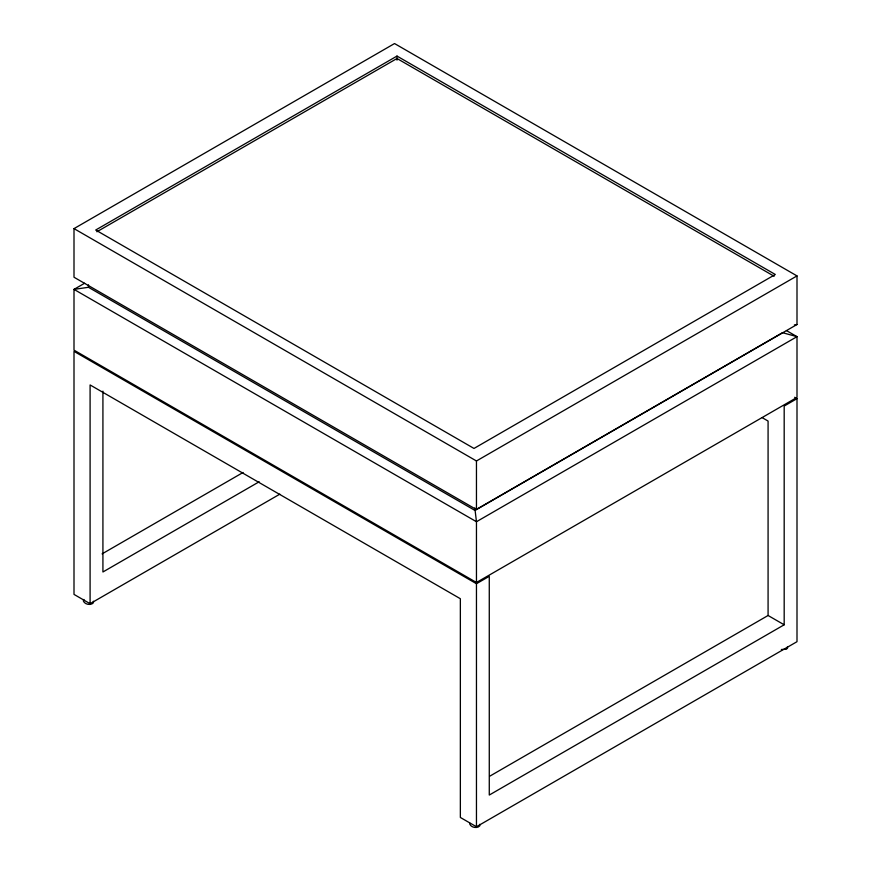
<?xml version="1.0" encoding="UTF-8"?>
<svg xmlns="http://www.w3.org/2000/svg" width="871" height="871" viewBox="0 0 871 871"><rect width="100%" height="100%" fill="white"/><g stroke="black" fill="none" stroke-linecap="round" stroke-linejoin="round"><path stroke-width="1.31" d="M469.807 823.171L469.676 823.912C470.939 827.613 477.319 828.811 479.823 825.795L479.747 824.293M83.932 599.466L83.311 600.848C84.574 604.55 90.954 605.748 93.469 602.732L93.382 601.23M74.002 228.616L394.541 43.55L796.998 275.911L796.998 324.513L476.459 509.579L74.002 277.228L74.002 228.616L476.459 460.977L796.998 275.911M397.002 56.071L95.69 230.031L473.998 448.445L775.31 274.485L397.002 56.071L397.002 60.121M96.866 231.784L397.002 58.499L774.134 276.238M84.607 283.249L74.002 289.379L74.002 350.142L476.459 582.492L796.998 397.426L796.998 336.663L786.415 330.555M102.092 553.88L243.085 472.474M259.177 481.772L102.92 571.986L102.92 391.144M90.094 603.69L90.094 384.949L460.356 598.725L460.356 817.466L476.459 826.753L796.998 641.687L796.998 398.646L784.183 406.049L784.183 624.79L489.273 795.049L489.273 576.308L476.459 583.712L74.002 351.351L74.002 594.403L90.094 603.69L279.831 494.151M489.633 776.257L768.08 615.492L784.183 624.79M88.461 287.288L74.002 289.379L476.459 521.729L796.998 336.663L782.539 332.689L474.815 510.352L88.461 287.288L88.461 284.85M794.374 324.894L796.998 324.513M781.363 649.483L786.284 649.287L787.547 648.133L787.471 646.63M794.646 397.285L796.998 398.646M762.201 417.666L768.08 421.063L768.08 615.492M476.459 460.977L476.459 509.579M476.459 582.492L476.459 521.729L474.815 507.913M476.459 583.712L476.459 826.753"/></g></svg>
